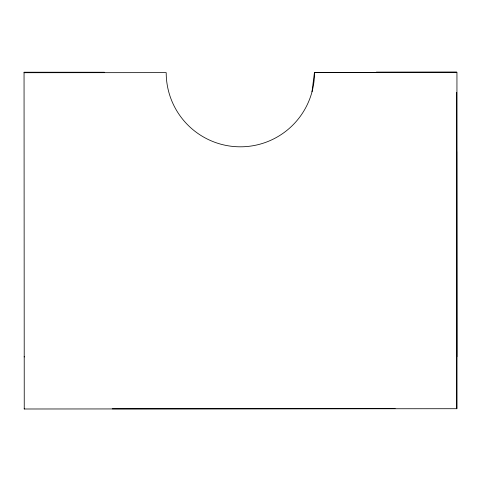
<?xml version="1.0" encoding="UTF-8"?>
<svg xmlns="http://www.w3.org/2000/svg" width="481" height="481" viewBox="0 0 481 481"><rect width="100%" height="100%" fill="white"/><g stroke="black" fill="none" stroke-linecap="round" stroke-linejoin="round"><path stroke-width="0.72" d="M24.206 356.992L24.206 356.577M456.709 151.557L456.83 408.712L24.248 408.994L24.248 408.459M104.395 72.252L24.05 72.222L24.248 408.994M376.316 72.108L456.661 72.006M456.83 408.712L456.95 72.649L314.442 72.559L312.007 91.751M395.142 408.628L112.271 408.82M314.442 72.559L456.95 72.607M456.709 92.316L456.896 356.77M24.05 72.715L166.198 72.637A74.164 74.164 0 0 0 240.398 146.813A74.164 74.164 0 0 0 314.526 72.607"/></g></svg>
